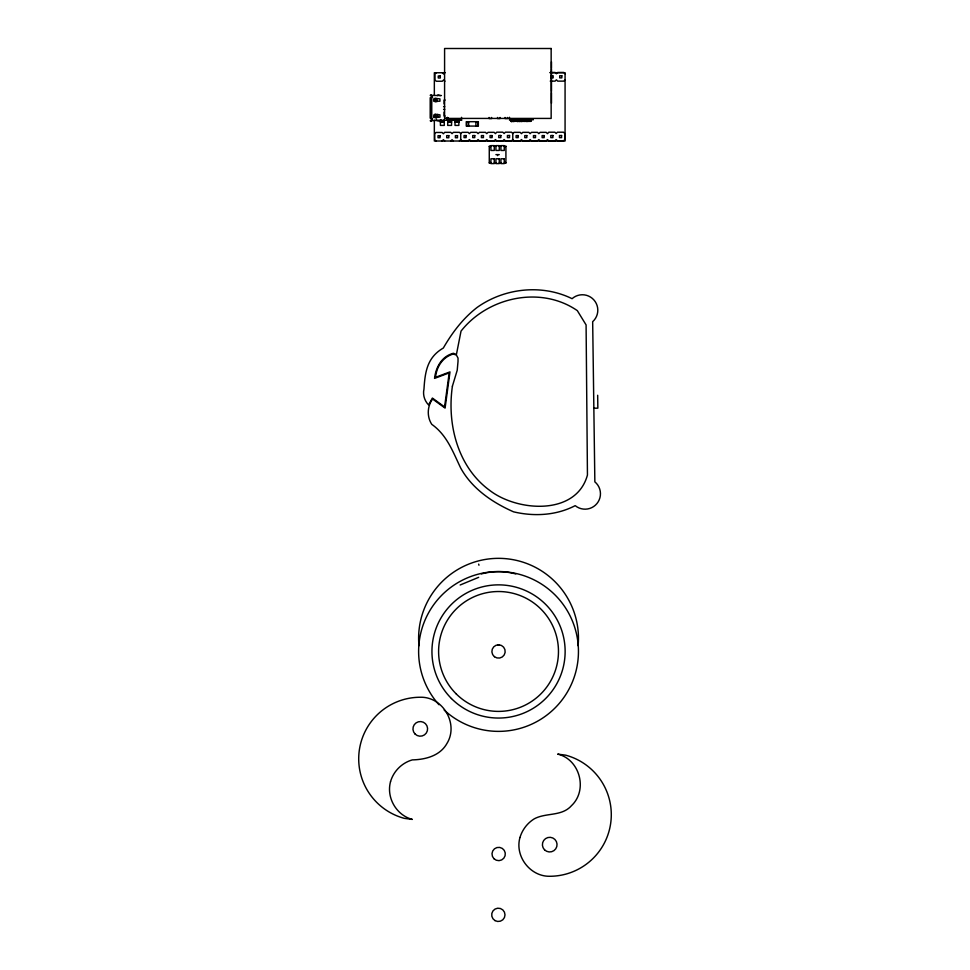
<?xml version="1.0" encoding="UTF-8"?>
<svg xmlns="http://www.w3.org/2000/svg" width="970" height="970" viewBox="0 0 970 970"><rect width="100%" height="100%" fill="white"/><g stroke="black" fill="none" stroke-linecap="round" stroke-linejoin="round"><path stroke-width="1.45" d="M434.815 101.232L434.815 98.879M511.202 121.468L511.226 119.953L512.184 120.571L512.16 121.468L511.202 121.468L512.16 121.468M512.16 119.953L511.226 119.953M513.045 121.468L513.069 119.953L514.015 120.571L513.991 121.468L513.045 121.468L514.003 121.02M514.015 119.953L513.057 119.953M517.083 121.468L517.107 119.953L518.053 120.571L518.029 121.468L517.083 121.468L518.041 120.947M518.914 121.468L518.938 119.953L519.884 120.571L519.871 121.468L518.914 121.468L519.871 121.02M519.871 119.953L518.938 119.953M520.757 121.468L520.769 119.953L521.727 120.571L521.702 121.468L520.757 121.468L521.714 119.953M521.714 121.468L521.714 120.729L520.769 120.862M523.545 121.468L523.558 119.953L522.6 119.953L522.587 121.468L523.558 120.692M523.558 120.462L522.6 120.583L523.558 119.953M525.376 121.468L525.4 119.953L524.443 119.953L524.418 121.468C527.486 121.189 522.963 119.941 525.388 120.522L525.388 119.953M527.207 121.468L527.219 119.953L526.274 119.953L526.261 121.468L527.219 121.468M528.092 121.468L528.104 119.953L529.062 120.692L528.092 121.468L529.05 121.02M529.923 121.468L529.947 119.953L530.905 120.692L529.923 121.468L530.881 121.02M515.834 120.753L514.876 121.468L514.9 119.953L515.846 119.953C515.422 121.432 515.252 121.286 515.834 119.953M524.443 120.789L525.376 120.995M527.207 121.007L526.261 120.753L527.219 120.995M527.219 119.953L527.207 120.813M512.172 120.862L511.214 120.923M514.003 120.923L513.057 120.522M519.884 120.862L518.926 120.923M529.05 120.923L529.05 119.953M530.893 120.923L530.881 119.953M513.045 120.923L514.015 120.862M528.104 120.923L529.062 120.862M518.029 120.801L518.053 119.953L517.095 120.45M437.349 95.606L438.028 94.939L440.38 95.606M437.337 100.104L436.379 100.225L436.306 98.491M440.38 120.474L438.028 121.141L437.349 120.474M430.207 120.789L431.638 119.637M430.983 121.432L431.638 120.644L431.638 95.424L430.983 94.636M436.245 72.701L434.948 73.999L434.948 79.94L436.245 81.237L442.332 81.237L443.629 79.94L444.927 81.237M444.927 72.568L443.629 73.999L442.332 72.701M442.09 141.002L443.387 139.704L444.684 141.002M450.759 141.002L452.056 139.704L453.354 141.002M459.44 141.002L460.738 139.704L460.738 133.63L462.035 132.332L468.11 132.332L469.407 133.63L470.705 132.332L476.791 132.332L478.089 133.63L479.386 132.332L485.461 132.332L486.758 133.63L488.055 132.332L494.142 132.332L495.44 133.63L496.737 132.187L502.812 132.187L504.109 133.484L505.406 132.187L511.481 132.187L512.778 133.484L512.778 139.571L514.076 140.88L520.162 140.88L521.46 139.583L522.757 140.88L528.832 140.88L530.129 139.583L531.427 140.88L537.513 140.88L538.811 139.583L540.108 140.88L546.183 140.88L547.48 139.583L548.778 140.88L554.864 140.88L556.162 139.583L557.459 140.88L563.534 140.88L564.831 139.583L564.831 133.508L563.534 132.211L557.459 132.211L556.162 133.508L554.864 132.211L548.778 132.211L547.48 133.642L546.183 132.344L540.108 132.344L538.811 133.642L537.513 132.344L531.427 132.344L530.129 133.642L528.832 132.344L522.757 132.344L521.46 133.642L520.162 132.344L514.076 132.344L512.778 133.642M565.073 79.819L563.776 81.128L557.689 81.128L556.392 79.819L555.095 81.128L550.232 81.128M490.929 162.936L489.268 162.936L489.935 162.281M505.249 146.955L505.916 146.288L504.254 146.288M512.778 139.571L511.481 140.868L505.406 140.868L504.109 139.571L502.812 140.868L496.737 140.868L495.44 139.571L494.142 140.868L488.055 140.868L486.758 139.571L485.461 140.868L479.386 140.868L478.089 139.571L476.791 140.868L470.705 140.868L469.407 139.571L468.11 140.868L462.035 140.868L460.738 139.571M434.669 114.848L434.669 117.2M431.395 97.279L431.395 118.801M434.427 114.848L433.651 116.533L434.427 117.2M434.669 98.879L434.669 101.232M434.427 98.879L433.651 100.553L434.427 101.232M444.696 109.416L443.569 109.416M431.638 96.442L430.207 95.278M533.379 119.759L509.541 120.195L509.48 117.285M593.846 408.224L597.847 408.164L597.665 395.263M511.226 120.462L512.16 120.462M515.834 120.462L514.9 120.462L515.846 120.522M518.938 120.462L519.871 120.462M550.232 72.447L555.095 72.447L556.392 73.744L557.689 72.447L563.776 72.447L565.073 73.744M444.854 72.75L434.342 72.75L434.342 95.011M550.038 72.75L565.073 72.75L565.073 141.014L434.342 141.014L434.342 120.231M551.033 75.757L553.155 75.757L553.155 77.879L551.033 77.879M431.638 95.424L441.423 95.533M432.644 97.279L430.207 97.776L430.195 118.122L432.644 118.801M433.845 98.879L434.996 98.879M445.084 100.068L444.078 100.068L444.078 103.972M434.075 101.232L434.996 101.232M443.569 106.664L444.696 106.664M434.075 114.848L434.996 114.848M445.084 116.012L444.078 116.012L444.078 112.108M433.845 117.2L434.996 117.2M446.091 118.122L448.455 117.879M447.412 119.625L460.786 119.625L461.55 120.28L461.55 117.334M443.435 120.28L461.55 120.28M444.26 120.365L440.416 120.365L440.416 125.409L444.26 125.409L444.26 120.207M447.716 120.365L451.559 120.341M455.015 120.365L458.858 120.341M431.638 120.644L441.423 120.11M529.935 120.753L530.893 120.862M514.888 121.02L515.834 121.02M520.757 120.971L521.714 120.971M440.416 121.88L444.26 121.88M447.716 121.88L451.559 121.88M455.015 121.88L458.858 121.88M440.416 122.099L444.26 122.099M447.716 122.099L451.559 122.099M455.015 122.099L458.858 122.099M489.268 162.936L489.268 146.288L490.929 146.288M494.263 146.288L495.925 146.288M499.259 146.288L500.92 146.288M495.925 154.618L499.259 154.618M494.263 162.936L495.925 162.936M499.259 162.936L500.92 162.936M504.254 162.936L505.916 162.936L505.916 146.288M497.695 644.856L499.441 644.856M436.342 120.644L436.306 119.637M489.268 146.288L489.935 146.955M505.249 162.281L505.916 162.936M460.738 133.63L459.44 132.332L453.354 132.332L452.056 133.63L450.759 132.332L444.684 132.332L443.387 133.763L442.09 132.466L436.003 132.466L434.705 133.763L434.705 139.704L436.003 141.002M460.168 584.995L478.671 577.332M478.671 564.14L478.962 565.231M437.349 116.109L436.379 115.842L436.306 117.891M551.481 61.825L551.481 68.421M551.481 69.1L551.481 74.92M551.481 75.89L551.481 84.693M551.481 85.093L551.481 91.41M551.481 92.647L551.481 103.22M507.565 117.467L507.565 118.534L505.067 118.534L505.067 117.467M500.035 117.467L500.035 118.534L497.537 118.534L497.537 117.467M497.586 154.618L497.586 155.612M491.596 117.467L491.596 118.534L489.098 118.534L489.098 117.467M477.737 121.699L477.737 126.076M475.918 121.699L475.918 126.076M468.668 121.699L468.668 126.076M466.849 121.699L466.849 126.076M458.858 120.207L458.858 125.409L455.015 125.409L455.015 120.207M451.559 120.207L451.559 125.409L447.716 125.409L447.716 120.207M447.437 117.358L447.437 120.632M437.725 114.399L437.725 117.334M418.967 645.705A79.916 79.916 0 0 1 498.531 558.344A79.916 79.916 0 0 1 578.108 645.705M481.302 573.937A66.603 66.603 0 0 1 515.773 573.937M438.961 704.729A79.916 79.916 0 0 1 479.774 573.779A79.916 79.916 0 0 1 575.853 671.664A79.916 79.916 0 0 1 444.163 710.028M520.769 120.45L521.727 120.462L520.769 120.462M522.587 120.862L523.545 120.995L522.587 120.753M526.274 120.45L527.219 120.522L526.286 120.462M452.408 386.169C446.867 424.193 457.67 467.2 489.983 490.602C517.616 511.724 576.289 515.955 587.444 475.033L586.086 324.914L577.32 310.63C540.702 285.423 487.898 297.002 461.029 331.109L456.433 354.438L453.317 353.274C441.726 356.293 435.833 367.206 434.536 378.409L449.195 372.892L444.575 406.927L432.39 398.064L428.558 404.89A17.351 17.351 0 0 1 423.587 391.65L423.987 388.994C425.054 371.364 427.394 357.275 443.338 348.024C452.202 332.637 463.066 318.281 477.216 307.369C504.448 288.017 541.878 283.858 572.082 298.687A15.423 15.423 0 0 1 593.87 299.9A15.423 15.423 0 0 1 592.67 321.688L594.852 481.86A15.423 15.423 0 0 1 596.926 503.575A15.423 15.423 0 0 1 575.21 505.649C556.271 515.494 534.082 516.683 513.567 511.833C492.457 502.533 472.075 488.698 460.701 468.037C452.929 451.935 447.097 435.227 431.771 424.339C426.776 416.797 427.212 406.236 432.608 399.034L445.084 408.115L449.995 371.874L435.554 377.318C436.524 366.745 442.793 356.96 453.342 353.989L456.458 355.153L458.022 358.1L458.022 361.434L457.222 370.249L452.408 386.169M435.009 98.346C433.626 104.627 436.779 100.419 439.943 101.232L439.943 98.879L435.009 98.346M435.009 114.314C433.626 120.607 436.779 116.4 439.943 117.2L439.943 114.848L435.057 114.218M390.522 781.687C386.157 797.582 396.354 815.236 412.298 819.407L404.332 818.353A61.607 61.607 0 0 1 420.277 697.248C443.035 696.569 458.931 724.081 446.952 743.456C440.053 755.848 425.527 759.583 412.298 759.898C401.871 762.881 393.505 771.247 390.522 781.687M519.968 837.498C514.573 856.255 530.214 876.637 549.723 876.274A61.607 61.607 0 0 0 565.668 755.169L557.701 754.114C579.866 759.34 588.087 790.041 571.5 805.646C561.824 816.643 546.159 812.472 534.324 818.801C527.401 823.057 522.309 829.714 519.968 837.498M529.05 120.462L528.116 120.462L529.062 120.522M530.881 120.462L529.947 120.462L530.893 120.522M551.154 48.5L444.587 48.5L444.587 118.425L551.154 118.425L551.154 48.5M561.824 75.757L559.714 75.757L559.714 77.879L561.824 77.879L561.824 75.757M440.307 75.951L438.258 75.951L438.258 78L440.307 78L440.307 75.951M478.343 121.699L466.255 121.699L466.255 126.076L478.343 126.076L478.343 121.699M448.819 135.642L446.697 135.642L446.697 137.752L448.819 137.752L448.819 135.642M457.488 135.642L455.379 135.642L455.379 137.752L457.488 137.752L457.488 135.642M466.097 135.57L464.048 135.57L464.048 137.619L466.097 137.619L466.097 135.57M474.766 135.57L472.717 135.57L472.717 137.619L474.766 137.619L474.766 135.57M483.448 135.57L481.399 135.57L481.399 137.619L483.448 137.619L483.448 135.57M492.117 135.57L490.068 135.57L490.068 137.619L492.117 137.619L492.117 135.57M500.859 135.497L498.75 135.497L498.75 137.619L500.859 137.619L500.859 135.497M509.541 135.497L507.419 135.497L507.419 137.619L509.541 137.619L509.541 135.497M518.15 135.594L516.101 135.594L516.101 137.643L518.15 137.643L518.15 135.594M526.819 135.594L524.77 135.594L524.77 137.643L526.819 137.643L526.819 135.594M535.501 135.594L533.451 135.594L533.451 137.643L535.501 137.643L535.501 135.594M544.17 135.594L542.121 135.594L542.121 137.643L544.17 137.643L544.17 135.594M552.912 135.521L550.79 135.521L550.79 137.643L552.912 137.643L552.912 135.521M561.582 135.521L559.472 135.521L559.472 137.643L561.582 137.643L561.582 135.521M440.077 135.703L438.028 135.703L438.028 137.752L440.077 137.752L440.077 135.703M494.263 145.621L490.929 145.621L490.929 150.459L494.263 150.459L494.263 145.621M499.259 145.621L495.925 145.621L495.925 150.459L499.259 150.459L499.259 145.621M504.254 145.621L500.92 145.621L500.92 150.459L504.254 150.459L504.254 145.621M494.263 158.777L490.929 158.777L490.929 163.603L494.263 163.603L494.263 158.777M499.259 158.777L495.925 158.777L495.925 163.603L499.259 163.603L499.259 158.777M504.254 158.777L500.92 158.777L500.92 163.603L504.254 163.603L504.254 158.777M544.546 849.817A7.323 7.323 0 0 0 556.804 846.531A7.323 7.323 0 0 0 547.832 837.559A7.323 7.323 0 0 0 544.546 849.817M415.099 734.06A7.323 7.323 0 0 0 427.346 730.774A7.323 7.323 0 0 0 418.385 721.801A7.323 7.323 0 0 0 415.099 734.06M495.015 920.603A6.657 6.657 0 0 0 505.006 914.843A6.657 6.657 0 0 0 495.015 909.072A6.657 6.657 0 0 0 495.015 920.603M494.457 656.726A6.657 6.657 0 0 0 505.127 652.361A6.657 6.657 0 0 0 496.022 645.293A6.657 6.657 0 0 0 494.457 656.726M456.155 693.841A59.934 59.934 0 0 0 556.428 666.972A59.934 59.934 0 0 0 483.024 593.567A59.934 59.934 0 0 0 456.155 693.841M451.438 698.545A66.603 66.603 0 0 0 562.867 668.694A66.603 66.603 0 0 0 481.302 587.129A66.603 66.603 0 0 0 451.438 698.545M493.948 858.705A6.657 6.657 0 0 0 505.091 855.722A6.657 6.657 0 0 0 496.931 847.562A6.657 6.657 0 0 0 493.948 858.705"/></g></svg>
